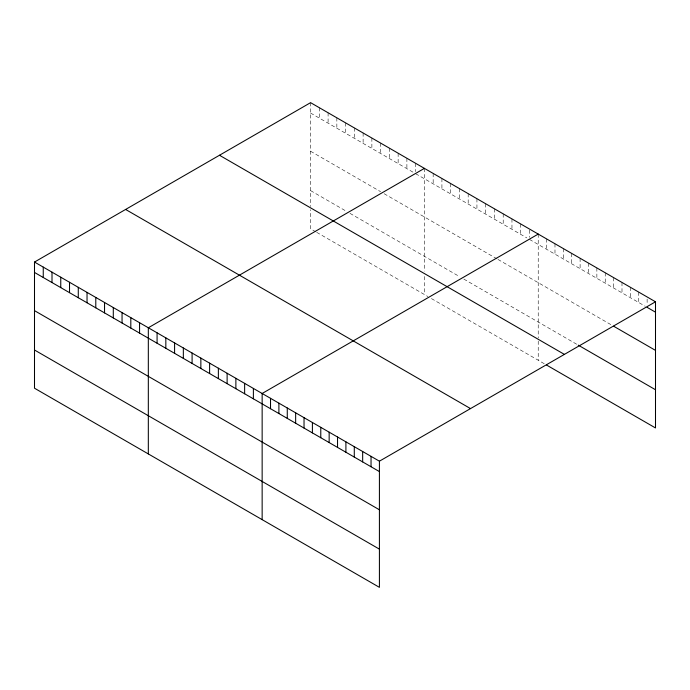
<?xml version="1.0" encoding="UTF-8"?>
<svg xmlns="http://www.w3.org/2000/svg" width="690" height="690" viewBox="0 0 690 690"><rect width="100%" height="100%" fill="white"/><g stroke="black" fill="none" stroke-linecap="round" stroke-linejoin="round"><path stroke-width="0.52" stroke-dasharray="3.45 2.59" d="M310.586 113.048L413.897 172.698M415.647 173.708L526.85 237.903M529.471 239.421L645.262 306.274M310.586 151.248L380.63 191.691M384.132 193.709L497.076 258.923M497.956 259.431L611.754 325.128M310.586 190.613L345.604 210.829M349.985 213.357L459.428 276.543M463.809 279.071L577.323 344.612M315.839 231.849L310.586 228.813L310.586 209.708M316.71 232.349L427.912 296.545M431.414 298.572L546.609 365.079M647.125 299.037L647.125 304.23M638.75 292.12L638.75 302.513M630.367 287.281L630.367 297.675M621.992 282.452L621.992 292.836M613.617 277.613L613.617 288.006M605.242 272.774L605.242 283.167M596.867 267.936L596.867 278.329M588.484 263.106L588.484 273.499M580.109 258.267L580.109 268.66M571.734 253.428L571.734 263.822M563.359 248.598L563.359 258.983M554.984 243.76L554.984 254.153M546.609 238.921L546.609 249.314M538.226 234.082L538.226 337.953M538.226 341.136L538.226 360.24M529.471 230.072L529.471 237.343M520.717 223.974L520.717 234.367M511.963 218.92L511.963 229.313M503.208 213.866L503.208 224.259M494.454 208.811L494.454 219.204M485.691 203.757L485.691 214.15M476.937 198.703L476.937 209.096M468.182 193.649L468.182 204.042M459.428 188.594L459.428 198.987M450.673 183.54L450.673 193.933M441.919 178.486L441.919 188.87M433.165 173.423L433.165 183.816M424.41 168.369L424.41 271.179M424.41 276.483L424.41 294.527M415.647 163.314L415.647 171.629M406.893 158.26L406.893 168.653M398.139 153.206L398.139 163.599M389.384 148.152L389.384 158.545M380.63 143.097L380.63 153.491M371.876 138.043L371.876 148.436M363.121 132.989L363.121 143.382M354.358 127.935L354.358 138.328M345.604 122.88L345.604 133.274M336.849 117.826L336.849 128.211M328.095 112.763L328.095 123.156M319.341 107.709L319.341 118.102M310.586 102.655L310.586 206.526"/><path stroke-width="1.03" d="M34.5 262.053L379.414 461.187L379.414 587.345L34.5 388.211L34.5 262.053L310.586 102.655L655.5 301.789L655.5 427.947L546.609 365.079M424.41 168.369L148.324 327.767L148.324 453.925M538.226 234.082L262.148 393.481L262.148 519.639M379.414 461.187L655.5 301.789M647.125 307.352L655.5 312.182M613.617 326.206L655.5 350.382M578.246 345.147L655.5 389.747M219.48 155.259L564.394 354.393M125.606 209.45L470.52 408.592M34.5 272.447L379.414 471.581M34.5 310.647L379.414 509.781M34.5 350.003L379.414 549.145M371.039 456.349L371.039 466.742M362.664 451.519L362.664 461.912M354.289 446.68L354.289 457.073M345.906 441.841L345.906 452.235M337.531 437.012L337.531 447.396M329.156 432.173L329.156 442.566M320.781 427.334L320.781 437.727M312.406 422.496L312.406 432.889M304.031 417.666L304.031 428.059M295.648 412.827L295.648 423.22M287.273 407.988L287.273 418.382M278.898 403.158L278.898 413.543M270.523 398.32L270.523 408.713M253.385 388.427L253.385 398.82M244.631 383.373L244.631 393.766M235.877 378.318L235.877 388.712M227.122 373.264L227.122 383.657M218.368 368.21L218.368 378.603M209.613 363.156L209.613 373.549M200.859 358.101L200.859 368.486M192.096 353.038L192.096 363.432M183.342 347.984L183.342 358.377M174.587 342.93L174.587 353.323M165.833 337.876L165.833 348.269M157.079 332.822L157.079 343.215M139.57 322.713L139.57 333.106M130.815 317.659L130.815 328.052M122.052 312.605L122.052 322.998M113.298 307.55L113.298 317.943M104.544 302.496L104.544 312.889M95.789 297.442L95.789 307.826M87.035 292.379L87.035 302.772M78.281 287.325L78.281 297.718M69.526 282.27L69.526 292.663M60.763 277.216L60.763 287.609M52.009 272.162L52.009 282.555M43.254 267.108L43.254 277.501"/></g></svg>
